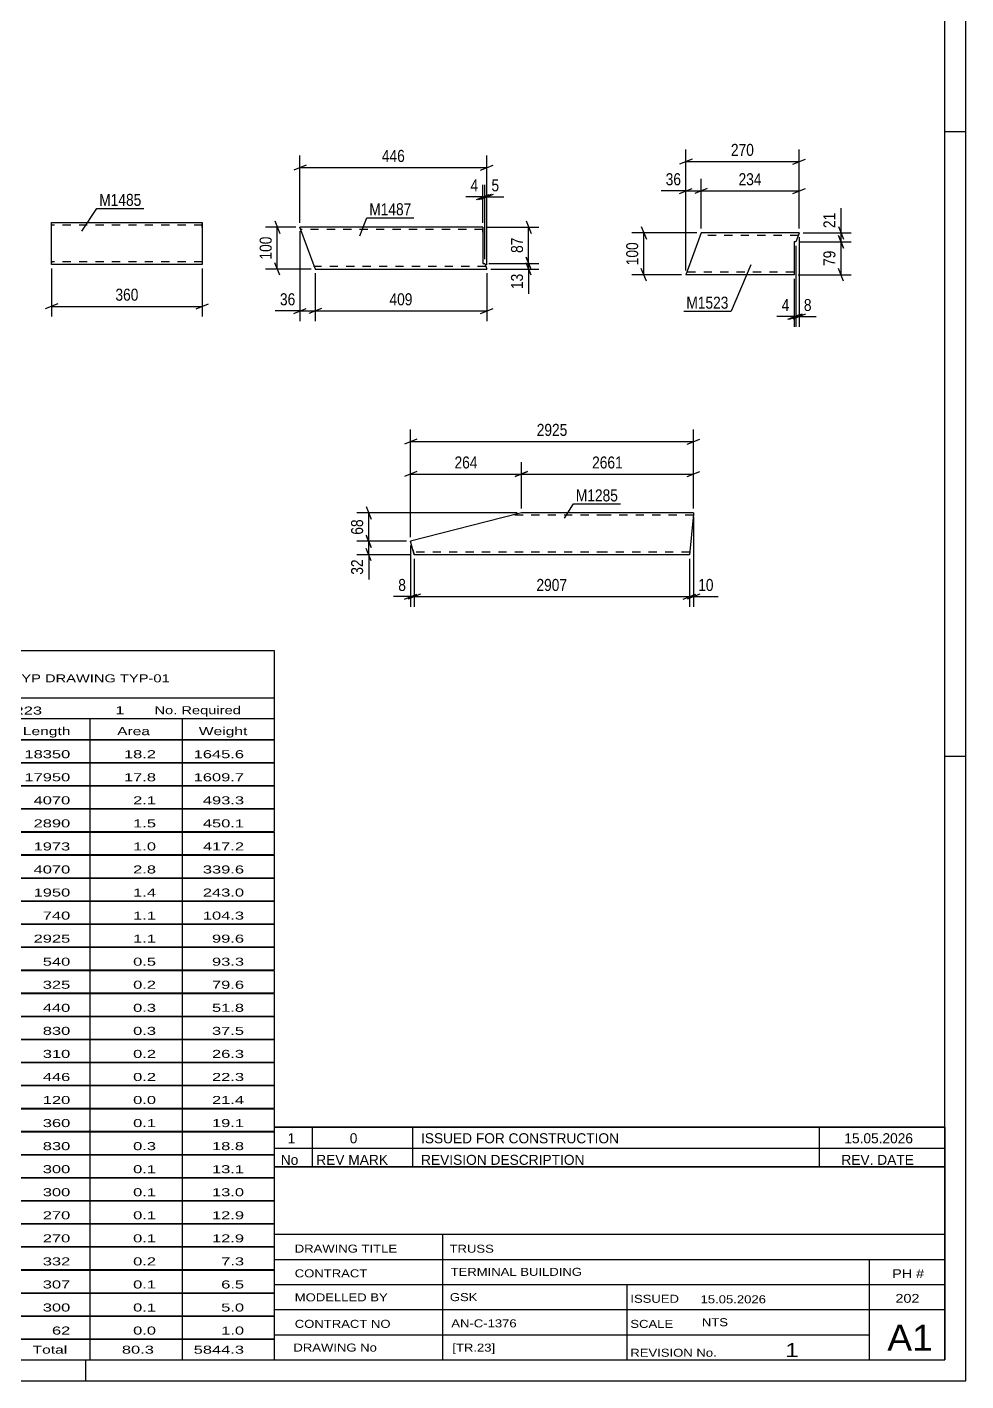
# Model space of a CAD drawing. Header units: millimetres. Extents: x 0 to 1189, y 0 to 841.
# Drawn here: x 965 to 1189, y 0 to 323 of the extents above; entities that cross this region are included whole.
import ezdxf

# ---------------------------------------------------------------- set-up
doc = ezdxf.new("R2010")
doc.units = ezdxf.units.MM
doc.linetypes.add('DXK_LINE_DOT2', pattern=[3.9198, 1.9599, -1.9599])
doc.styles.add('Arial Narrow', font='ARIALN.TTF', dxfattribs={"height": 0.2})

# ---------------------------------------------------------------- blocks, each defined once
blk = doc.blocks.new('Unknown-405118385-50797')
at = {"color": 7, "linetype": 'Continuous'}
for p, q in [((864, 174.25), (1024, 174.25)), ((864, 163), (864, 174.25)), ((1024, 174.25), (1024, 163)), ((864, 163), (1024, 163)), ((864, 163), (864, 158)), ((1024, 163), (1024, 158)), ((864, 158), (1024, 158)), ((864, 158), (864, 153)), ((888, 158), (888, 153)), ((923.5, 158), (923.5, 153)), ((949.5, 158), (949.5, 153)), ((962.5, 158), (962.5, 153)), ((980, 158), (980, 153)), ((1002, 158), (1002, 153)), ((1024, 158), (1024, 153)), ((864, 153), (1024, 153)), ((864, 152.95), (864, 147.55)), ((864, 152.95), (1024, 152.95)), ((888, 153), (888, 147.5)), ((923.5, 153), (923.5, 147.5)), ((949.5, 153), (949.5, 147.5)), ((962.5, 153), (962.5, 147.5)), ((980, 153), (980, 147.5)), ((1002, 153), (1002, 147.5)), ((1024, 152.95), (1024, 147.55)), ((864, 147.55), (1024, 147.55)), ((864, 147.45), (864, 142.05)), ((864, 147.45), (1024, 147.45)), ((888, 147.5), (888, 142)), ((923.5, 147.5), (923.5, 142)), ((949.5, 147.5), (949.5, 142)), ((962.5, 147.5), (962.5, 142)), ((980, 147.5), (980, 142)), ((1002, 147.5), (1002, 142)), ((1024, 147.45), (1024, 142.05)), ((864, 142.05), (1024, 142.05)), ((864, 141.95), (864, 136.55)), ((864, 141.95), (1024, 141.95)), ((888, 142), (888, 136.5)), ((923.5, 142), (923.5, 136.5)), ((949.5, 142), (949.5, 136.5)), ((962.5, 142), (962.5, 136.5)), ((980, 142), (980, 136.5)), ((1002, 142), (1002, 136.5)), ((1024, 141.95), (1024, 136.55)), ((864, 136.55), (1024, 136.55)), ((864, 136.45), (864, 131.05)), ((864, 136.45), (1024, 136.45)), ((888, 136.5), (888, 131)), ((923.5, 136.5), (923.5, 131)), ((949.5, 136.5), (949.5, 131)), ((962.5, 136.5), (962.5, 131)), ((980, 136.5), (980, 131)), ((1002, 136.5), (1002, 131)), ((1024, 136.45), (1024, 131.05)), ((864, 131.05), (1024, 131.05)), ((864, 130.95), (864, 125.55)), ((864, 130.95), (1024, 130.95)), ((888, 131), (888, 125.5)), ((923.5, 131), (923.5, 125.5)), ((949.5, 131), (949.5, 125.5)), ((962.5, 131), (962.5, 125.5)), ((980, 131), (980, 125.5)), ((1002, 131), (1002, 125.5)), ((1024, 130.95), (1024, 125.55)), ((864, 125.55), (1024, 125.55)), ((864, 125.45), (864, 120.05)), ((864, 125.45), (1024, 125.45)), ((888, 125.5), (888, 120)), ((923.5, 125.5), (923.5, 120)), ((949.5, 125.5), (949.5, 120)), ((962.5, 125.5), (962.5, 120)), ((980, 125.5), (980, 120)), ((1002, 125.5), (1002, 120)), ((1024, 125.45), (1024, 120.05)), ((864, 120.05), (1024, 120.05)), ((864, 119.95), (864, 114.55)), ((864, 119.95), (1024, 119.95)), ((888, 120), (888, 114.5)), ((923.5, 120), (923.5, 114.5)), ((949.5, 120), (949.5, 114.5)), ((962.5, 120), (962.5, 114.5)), ((980, 120), (980, 114.5)), ((1002, 120), (1002, 114.5)), ((1024, 119.95), (1024, 114.55)), ((864, 114.55), (1024, 114.55)), ((864, 114.45), (864, 109.05)), ((864, 114.45), (1024, 114.45)), ((888, 114.5), (888, 109)), ((923.5, 114.5), (923.5, 109)), ((949.5, 114.5), (949.5, 109)), ((962.5, 114.5), (962.5, 109)), ((980, 114.5), (980, 109)), ((1002, 114.5), (1002, 109)), ((1024, 114.45), (1024, 109.05)), ((864, 109.05), (1024, 109.05)), ((864, 108.95), (864, 103.55)), ((864, 108.95), (1024, 108.95)), ((888, 109), (888, 103.5)), ((923.5, 109), (923.5, 103.5)), ((949.5, 109), (949.5, 103.5)), ((962.5, 109), (962.5, 103.5)), ((980, 109), (980, 103.5)), ((1002, 109), (1002, 103.5)), ((1024, 108.95), (1024, 103.55)), ((864, 103.55), (1024, 103.55)), ((864, 103.45), (864, 98.05)), ((864, 103.45), (1024, 103.45)), ((888, 103.5), (888, 98)), ((923.5, 103.5), (923.5, 98)), ((949.5, 103.5), (949.5, 98)), ((962.5, 103.5), (962.5, 98)), ((980, 103.5), (980, 98)), ((1002, 103.5), (1002, 98)), ((1024, 103.45), (1024, 98.05)), ((864, 98.05), (1024, 98.05)), ((864, 97.95), (864, 92.55)), ((864, 97.95), (1024, 97.95)), ((888, 98), (888, 92.5)), ((923.5, 98), (923.5, 92.5)), ((949.5, 98), (949.5, 92.5)), ((962.5, 98), (962.5, 92.5)), ((980, 98), (980, 92.5)), ((1002, 98), (1002, 92.5)), ((1024, 97.95), (1024, 92.55)), ((864, 92.55), (1024, 92.55)), ((864, 92.45), (864, 87.05)), ((864, 92.45), (1024, 92.45)), ((888, 92.5), (888, 87)), ((923.5, 92.5), (923.5, 87)), ((949.5, 92.5), (949.5, 87)), ((962.5, 92.5), (962.5, 87)), ((980, 92.5), (980, 87)), ((1002, 92.5), (1002, 87)), ((1024, 92.45), (1024, 87.05)), ((864, 87.05), (1024, 87.05)), ((864, 86.95), (864, 81.55)), ((864, 86.95), (1024, 86.95)), ((888, 87), (888, 81.5)), ((923.5, 87), (923.5, 81.5)), ((949.5, 87), (949.5, 81.5)), ((962.5, 87), (962.5, 81.5)), ((980, 87), (980, 81.5)), ((1002, 87), (1002, 81.5)), ((1024, 86.95), (1024, 81.55)), ((864, 81.55), (1024, 81.55)), ((864, 81.45), (864, 76.05)), ((864, 81.45), (1024, 81.45)), ((888, 81.5), (888, 76)), ((923.5, 81.5), (923.5, 76)), ((949.5, 81.5), (949.5, 76)), ((962.5, 81.5), (962.5, 76)), ((980, 81.5), (980, 76)), ((1002, 81.5), (1002, 76)), ((1024, 81.45), (1024, 76.05)), ((864, 76.05), (1024, 76.05)), ((864, 75.95), (864, 70.55)), ((864, 75.95), (1024, 75.95)), ((888, 76), (888, 70.5)), ((923.5, 76), (923.5, 70.5)), ((949.5, 76), (949.5, 70.5)), ((962.5, 76), (962.5, 70.5)), ((980, 76), (980, 70.5)), ((1002, 76), (1002, 70.5)), ((1024, 75.95), (1024, 70.55)), ((864, 70.55), (1024, 70.55)), ((864, 70.45), (864, 65.05)), ((864, 70.45), (1024, 70.45)), ((888, 70.5), (888, 65)), ((923.5, 70.5), (923.5, 65)), ((949.5, 70.5), (949.5, 65)), ((962.5, 70.5), (962.5, 65)), ((980, 70.5), (980, 65)), ((1002, 70.5), (1002, 65)), ((1024, 70.45), (1024, 65.05)), ((864, 65.05), (1024, 65.05)), ((864, 64.95), (864, 59.55)), ((864, 64.95), (1024, 64.95)), ((888, 65), (888, 59.5)), ((923.5, 65), (923.5, 59.5)), ((949.5, 65), (949.5, 59.5)), ((962.5, 65), (962.5, 59.5)), ((980, 65), (980, 59.5)), ((1002, 65), (1002, 59.5)), ((1024, 64.95), (1024, 59.55)), ((864, 59.55), (1024, 59.55)), ((864, 59.45), (864, 54.05)), ((864, 59.45), (1024, 59.45)), ((888, 59.5), (888, 54)), ((923.5, 59.5), (923.5, 54)), ((949.5, 59.5), (949.5, 54)), ((962.5, 59.5), (962.5, 54)), ((980, 59.5), (980, 54)), ((1002, 59.5), (1002, 54)), ((1024, 59.45), (1024, 54.05)), ((864, 54.05), (1024, 54.05)), ((864, 53.95), (864, 48.55)), ((864, 53.95), (1024, 53.95)), ((888, 54), (888, 48.5)), ((923.5, 54), (923.5, 48.5)), ((949.5, 54), (949.5, 48.5)), ((962.5, 54), (962.5, 48.5)), ((980, 54), (980, 48.5)), ((1002, 54), (1002, 48.5)), ((1024, 53.95), (1024, 48.55)), ((864, 48.55), (1024, 48.55)), ((864, 48.45), (864, 43.05)), ((864, 48.45), (1024, 48.45)), ((888, 48.5), (888, 43)), ((923.5, 48.5), (923.5, 43)), ((949.5, 48.5), (949.5, 43)), ((962.5, 48.5), (962.5, 43)), ((980, 48.5), (980, 43)), ((1002, 48.5), (1002, 43)), ((1024, 48.45), (1024, 43.05)), ((864, 43.05), (1024, 43.05)), ((864, 42.95), (864, 37.55)), ((864, 42.95), (1024, 42.95)), ((888, 43), (888, 37.5)), ((923.5, 43), (923.5, 37.5)), ((949.5, 43), (949.5, 37.5)), ((962.5, 43), (962.5, 37.5)), ((980, 43), (980, 37.5)), ((1002, 43), (1002, 37.5)), ((1024, 42.95), (1024, 37.55)), ((864, 37.55), (1024, 37.55)), ((864, 37.45), (864, 32.05)), ((864, 37.45), (1024, 37.45)), ((888, 37.5), (888, 32)), ((923.5, 37.5), (923.5, 32)), ((949.5, 37.5), (949.5, 32)), ((962.5, 37.5), (962.5, 32)), ((980, 37.5), (980, 32)), ((1002, 37.5), (1002, 32)), ((1024, 37.45), (1024, 32.05)), ((864, 32.05), (1024, 32.05)), ((864, 31.95), (864, 26.55)), ((864, 31.95), (1024, 31.95)), ((888, 32), (888, 26.5)), ((923.5, 32), (923.5, 26.5)), ((949.5, 32), (949.5, 26.5)), ((962.5, 32), (962.5, 26.5)), ((980, 32), (980, 26.5)), ((1002, 32), (1002, 26.5)), ((1024, 31.95), (1024, 26.55)), ((864, 26.55), (1024, 26.55)), ((864, 26.45), (864, 21.05)), ((864, 26.45), (1024, 26.45)), ((888, 26.5), (888, 21)), ((923.5, 26.5), (923.5, 21)), ((949.5, 26.5), (949.5, 21)), ((962.5, 26.5), (962.5, 21)), ((980, 26.5), (980, 21)), ((1002, 26.5), (1002, 21)), ((1024, 26.45), (1024, 21.05)), ((864, 21.05), (1024, 21.05)), ((864, 20.95), (864, 15.55)), ((864, 20.95), (1024, 20.95)), ((888, 21), (888, 15.5)), ((923.5, 21), (923.5, 15.5)), ((949.5, 21), (949.5, 15.5)), ((962.5, 21), (962.5, 15.5)), ((980, 21), (980, 15.5)), ((1002, 21), (1002, 15.5)), ((1024, 20.95), (1024, 15.55)), ((864, 15.55), (1024, 15.55)), ((864, 15.45), (864, 10.05)), ((864, 15.45), (1024, 15.45)), ((888, 15.5), (888, 10)), ((923.5, 15.5), (923.5, 10)), ((949.5, 15.5), (949.5, 10)), ((962.5, 15.5), (962.5, 10)), ((980, 15.5), (980, 10)), ((1002, 15.5), (1002, 10)), ((1024, 15.45), (1024, 10.05)), ((864, 10.05), (1024, 10.05)), ((864, 10), (1024, 10)), ((864, 10), (864, 5)), ((980, 10), (980, 5)), ((1002, 10), (1002, 5)), ((1024, 10), (1024, 5)), ((864, 5), (1024, 5))]:
    blk.add_line(p, q, dxfattribs=at)
at = {"color": 7, "style": 'Arial Narrow'}
for s, height, width, p in [('GENERAL NOTES & WELD DETAILS :', 2.8633, 1.4, (865.15, 166.56)), ('REFER TYP DRAWING TYP-01', 1.9089, 1.6, (948.7, 166.66)), ("MATERIAL LIST FOR ASSEMBLY MK'D", 1.9089, 1.6, (865.15, 159.06)), ('TR23', 1.909, 1.794707, (959, 158.97)), ('1', 1.91, 1.794707, (986.08, 159.06)), ('No. Required', 1.9089, 1.6, (995.41, 159.06)), ('Mark', 1.909, 1.7, (865.34, 154)), ('Profile', 1.909, 1.7, (898.41, 154)), ('Material', 1.909, 1.7, (928.54, 154.06)), ('No.', 1.909, 1.7, (953.5, 154.06)), ('Length', 1.909, 1.7, (964, 154.06)), ('Area', 1.909, 1.7, (986.5, 154.06)), ('Weight', 1.909, 1.7, (1006, 154.06))]:
    blk.add_text(s, height=height, dxfattribs=dict(at, width=width)).set_placement(p)
at = {"color": 7, "linetype": 'Continuous', "style": 'Arial Narrow'}
for s, height, width, p in [('BC112', 1.909, 1.794707, (865.5, 148.56)), ('RHS300*200*12', 1.9089, 1.794707, (890, 148.56)), ('E350', 1.909, 1.794707, (929.74, 148.56)), ('1', 1.91, 1.794707, (953.86, 148.56)), ('18350', 1.909, 1.794707, (964.4, 148.56)), ('18.2', 1.909, 1.794707, (988.13, 148.56)), ('1645.6', 1.909, 1.794707, (1004.77, 148.56)), ('TR23', 1.909, 1.794707, (865.5, 143.06)), ('RHS300*200*12', 1.9089, 1.794707, (890, 143.06)), ('E350', 1.909, 1.794707, (929.74, 143.06)), ('1', 1.91, 1.794707, (953.86, 143.06)), ('17950', 1.909, 1.794707, (964.4, 143.06)), ('17.8', 1.909, 1.794707, (988.13, 143.06)), ('1609.7', 1.909, 1.794707, (1004.77, 143.06)), ('M24', 1.909, 1.794707, (865.5, 137.56)), ('SHS132*8', 1.909, 1.794707, (890, 137.56)), ('E350', 1.909, 1.794707, (929.74, 137.56)), ('4', 1.91, 1.794707, (953.86, 137.56)), ('4070', 1.909, 1.794707, (966.58, 137.56)), ('2.1', 1.909, 1.794707, (990.32, 137.56)), ('493.3', 1.909, 1.794707, (1006.96, 137.56)), ('M190', 1.909, 1.794707, (865.5, 132.06)), ('SHS132*8', 1.909, 1.794707, (890, 132.06)), ('E350', 1.909, 1.794707, (929.74, 132.06)), ('5', 1.91, 1.794707, (953.86, 132.06)), ('2890', 1.909, 1.794707, (966.58, 132.06)), ('1.5', 1.909, 1.794707, (990.32, 132.06)), ('450.1', 1.909, 1.794707, (1006.96, 132.06)), ('M25', 1.909, 1.794707, (865.5, 126.56)), ('SHS132*8', 1.909, 1.794707, (890, 126.56)), ('E350', 1.909, 1.794707, (929.74, 126.56)), ('7', 1.91, 1.794707, (953.86, 126.56)), ('1973', 1.909, 1.794707, (966.58, 126.56)), ('1.0', 1.909, 1.794707, (990.32, 126.56)), ('417.2', 1.909, 1.794707, (1006.96, 126.56)), ('M21', 1.909, 1.794707, (865.5, 121.06)), ('SHS180*8', 1.909, 1.794707, (890, 121.06)), ('E350', 1.909, 1.794707, (929.74, 121.06)), ('2', 1.91, 1.794707, (953.86, 121.06)), ('4070', 1.909, 1.794707, (966.58, 121.06)), ('2.8', 1.909, 1.794707, (990.32, 121.06)), ('339.6', 1.909, 1.794707, (1006.96, 121.06)), ('M22', 1.909, 1.794707, (865.5, 115.56)), ('SHS180*8', 1.909, 1.794707, (890, 115.56)), ('E350', 1.909, 1.794707, (929.74, 115.56)), ('3', 1.91, 1.794707, (953.86, 115.56)), ('1950', 1.909, 1.794707, (966.58, 115.56)), ('1.4', 1.909, 1.794707, (990.32, 115.56)), ('243.0', 1.909, 1.794707, (1006.96, 115.56)), ('P24', 1.909, 1.794707, (865.5, 110.06)), ('PL25*718', 1.909, 1.794707, (890, 110.06)), ('E350', 1.909, 1.794707, (929.74, 110.06)), ('1', 1.91, 1.794707, (953.86, 110.06)), ('740', 1.909, 1.794707, (968.77, 110.06)), ('1.1', 1.909, 1.794707, (990.32, 110.06)), ('104.3', 1.909, 1.794707, (1006.96, 110.06)), ('M1285', 1.909, 1.794707, (865.5, 104.56)), ('SHS100*6', 1.909, 1.794707, (890, 104.56)), ('E350', 1.909, 1.794707, (929.74, 104.56)), ('2', 1.91, 1.794707, (953.86, 104.56)), ('2925', 1.909, 1.794707, (966.58, 104.56)), ('1.1', 1.909, 1.794707, (990.32, 104.56)), ('99.6', 1.909, 1.794707, (1009.14, 104.56)), ('SP2', 1.909, 1.794707, (865.5, 99.06)), ('PL25*440', 1.909, 1.794707, (890, 99.06)), ('E350', 1.909, 1.794707, (929.74, 99.06)), ('2', 1.91, 1.794707, (953.86, 99.06)), ('540', 1.909, 1.794707, (968.77, 99.06)), ('0.5', 1.909, 1.794707, (990.32, 99.06)), ('93.3', 1.909, 1.794707, (1009.14, 99.06)), ('SP4', 1.909, 1.794707, (865.5, 93.56)), ('PL16*325', 1.909, 1.794707, (890, 93.56)), ('E350', 1.909, 1.794707, (929.74, 93.56)), ('6', 1.91, 1.794707, (953.86, 93.56)), ('325', 1.909, 1.794707, (968.77, 93.56)), ('0.2', 1.909, 1.794707, (990.32, 93.56)), ('79.6', 1.909, 1.794707, (1009.14, 93.56)), ('SP1', 1.909, 1.794707, (865.5, 88.06)), ('PL25*300', 1.909, 1.794707, (890, 88.06)), ('E350', 1.909, 1.794707, (929.74, 88.06)), ('2', 1.91, 1.794707, (953.86, 88.06)), ('440', 1.909, 1.794707, (968.77, 88.06)), ('0.3', 1.909, 1.794707, (990.32, 88.06)), ('51.8', 1.909, 1.794707, (1009.14, 88.06)), ('TC565', 1.909, 1.794707, (865.5, 82.56)), ('SHS100*8', 1.909, 1.794707, (890, 82.56)), ('E350', 1.909, 1.794707, (929.74, 82.56)), ('2', 1.91, 1.794707, (953.86, 82.56)), ('830', 1.909, 1.794707, (968.77, 82.56)), ('0.3', 1.909, 1.794707, (990.32, 82.56)), ('37.5', 1.909, 1.794707, (1009.14, 82.56)), ('PL581', 1.909, 1.794707, (865.5, 77.06)), ('PL12*300', 1.909, 1.794707, (890, 77.06)), ('E350', 1.909, 1.794707, (929.74, 77.06)), ('3', 1.91, 1.794707, (953.86, 77.06)), ('310', 1.909, 1.794707, (968.77, 77.06)), ('0.2', 1.909, 1.794707, (990.32, 77.06)), ('26.3', 1.909, 1.794707, (1009.14, 77.06)), ('M1487', 1.909, 1.794707, (865.5, 71.56)), ('RHS100*100*6', 1.9089, 1.794707, (890, 71.56)), ('E350', 1.909, 1.794707, (929.74, 71.56)), ('3', 1.91, 1.794707, (953.86, 71.56)), ('446', 1.909, 1.794707, (968.77, 71.56)), ('0.2', 1.909, 1.794707, (990.32, 71.56)), ('22.3', 1.909, 1.794707, (1009.14, 71.56)), ('ST4', 1.909, 1.794707, (865.5, 66.06)), ('PL12*120', 1.909, 1.794707, (890, 66.06)), ('E350', 1.909, 1.794707, (929.74, 66.06)), ('32', 1.909, 1.794707, (952.76, 66.06)), ('120', 1.909, 1.794707, (968.77, 66.06)), ('0.0', 1.909, 1.794707, (990.32, 66.06)), ('21.4', 1.909, 1.794707, (1009.14, 66.06)), ('M1485', 1.909, 1.794707, (865.5, 60.56)), ('RHS100*100*6', 1.9089, 1.794707, (890, 60.56)), ('E350', 1.909, 1.794707, (929.74, 60.56)), ('3', 1.91, 1.794707, (953.86, 60.56)), ('360', 1.909, 1.794707, (968.77, 60.56)), ('0.1', 1.909, 1.794707, (990.32, 60.56)), ('19.1', 1.909, 1.794707, (1009.14, 60.56)), ('TC698', 1.909, 1.794707, (865.5, 55.06)), ('SHS100*8', 1.909, 1.794707, (890, 55.06)), ('E350', 1.909, 1.794707, (929.74, 55.06)), ('1', 1.91, 1.794707, (953.86, 55.06)), ('830', 1.909, 1.794707, (968.77, 55.06)), ('0.3', 1.909, 1.794707, (990.32, 55.06)), ('18.8', 1.909, 1.794707, (1009.14, 55.06)), ('BC35', 1.909, 1.794707, (865.5, 49.56)), ('SHS132*6', 1.909, 1.794707, (890, 49.56)), ('E350', 1.909, 1.794707, (929.74, 49.56)), ('2', 1.91, 1.794707, (953.86, 49.56)), ('300', 1.909, 1.794707, (968.77, 49.56)), ('0.1', 1.909, 1.794707, (990.32, 49.56)), ('13.1', 1.909, 1.794707, (1009.14, 49.56)), ('TC88', 1.909, 1.794707, (865.5, 44.06)), ('SHS100*8', 1.909, 1.794707, (890, 44.06)), ('E350', 1.909, 1.794707, (929.74, 44.06)), ('2', 1.91, 1.794707, (953.86, 44.06)), ('300', 1.909, 1.794707, (968.77, 44.06)), ('0.1', 1.909, 1.794707, (990.32, 44.06)), ('13.0', 1.909, 1.794707, (1009.14, 44.06)), ('M1523', 1.909, 1.794707, (865.5, 38.56)), ('RHS100*100*6', 1.9089, 1.794707, (890, 38.56)), ('E350', 1.909, 1.794707, (929.74, 38.56)), ('3', 1.91, 1.794707, (953.86, 38.56)), ('270', 1.909, 1.794707, (968.77, 38.56)), ('0.1', 1.909, 1.794707, (990.32, 38.56)), ('12.9', 1.909, 1.794707, (1009.14, 38.56)), ('ST20', 1.909, 1.794707, (865.5, 33.06)), ('PL8*150', 1.909, 1.794707, (890, 33.06)), ('E350', 1.909, 1.794707, (929.74, 33.06)), ('7', 1.91, 1.794707, (953.86, 33.06)), ('270', 1.909, 1.794707, (968.77, 33.06)), ('0.1', 1.909, 1.794707, (990.32, 33.06)), ('12.9', 1.909, 1.794707, (1009.14, 33.06)), ('BC149', 1.909, 1.794707, (865.5, 27.56)), ('SHS132*6', 1.909, 1.794707, (890, 27.56)), ('E350', 1.909, 1.794707, (929.74, 27.56)), ('1', 1.91, 1.794707, (953.86, 27.56)), ('332', 1.909, 1.794707, (968.77, 27.56)), ('0.2', 1.909, 1.794707, (990.32, 27.56)), ('7.3', 1.909, 1.794707, (1011.33, 27.56)), ('BC150', 1.909, 1.794707, (865.5, 22.06)), ('SHS132*6', 1.909, 1.794707, (890, 22.06)), ('E350', 1.909, 1.794707, (929.74, 22.06)), ('1', 1.91, 1.794707, (953.86, 22.06)), ('307', 1.909, 1.794707, (968.77, 22.06)), ('0.1', 1.909, 1.794707, (990.32, 22.06)), ('6.5', 1.909, 1.794707, (1011.33, 22.06)), ('TC45', 1.909, 1.794707, (865.5, 16.56)), ('SHS100*6', 1.909, 1.794707, (890, 16.56)), ('E350', 1.909, 1.794707, (929.74, 16.56)), ('1', 1.91, 1.794707, (953.86, 16.56)), ('300', 1.909, 1.794707, (968.77, 16.56)), ('0.1', 1.909, 1.794707, (990.32, 16.56)), ('5.0', 1.909, 1.794707, (1011.33, 16.56)), ('PL73', 1.909, 1.794707, (865.5, 11.06)), ('PL6*30', 1.909, 1.794707, (890, 11.06)), ('E350', 1.909, 1.794707, (929.74, 11.06)), ('12', 1.909, 1.794707, (952.76, 11.06)), ('62', 1.909, 1.794707, (970.96, 11.06)), ('0.0', 1.909, 1.794707, (990.32, 11.06)), ('1.0', 1.909, 1.794707, (1011.33, 11.06)), ('Total', 1.909, 1.7, (966.33, 6.5)), ('80.3', 1.909, 1.794707, (987.64, 6.5)), ('5844.3', 1.909, 1.794707, (1004.77, 6.5))]:
    blk.add_text(s, height=height, dxfattribs=dict(at, width=width)).set_placement(p)
blk = doc.blocks.new('Unknown-405118385-1163')
at = {"color": 5, "linetype": 'Continuous'}
for p, q in [((1189, 0), (1189, 841)), ((1184, 5), (1184, 836)), ((1189, 298), (1184, 298)), ((1189, 149), (1184, 149)), ((5, 5), (1184, 5)), ((979, 0), (979, 5)), ((0, 0), (1189, 0))]:
    blk.add_line(p, q, dxfattribs=at)
blk = doc.blocks.new('Unknown-405118385-50795')
at = {"color": 7, "linetype": 'Continuous'}
for p, q in [((1024, 51.05), (1024, 5)), ((1024, 51.05), (1184, 51.05)), ((1184, 51), (1184, 5)), ((1024, 35), (1184, 35)), ((1064.14, 35), (1064.14, 5)), ((1024, 29), (1184, 29)), ((1166, 5.05), (1166, 29.05)), ((1024, 23), (1184, 23)), ((1108.14, 23), (1108.14, 5)), ((1024, 17), (1184, 17)), ((1024, 11), (1166, 11)), ((1024, 5), (1184, 5))]:
    blk.add_line(p, q, dxfattribs=at)
at = {"color": 7, "style": 'Arial Narrow'}
for s, height, width, p in [('DRAWING TITLE', 1.9089, 1.425378, (1028.88, 30.61)), ('TRUSS', 1.909, 1.425378, (1065.81, 30.59)), ('CONTRACT', 1.909, 1.425378, (1028.88, 24.71)), ('TERMINAL BUILDING', 1.9089, 1.425378, (1066.06, 25.07)), ('MODELLED BY', 1.9089, 1.425378, (1028.88, 18.98)), ('GSK', 1.909, 1.425378, (1065.88, 19.04)), ('ISSUED', 1.909, 1.425378, (1108.94, 18.64)), ('15.05.2026', 1.909, 1.425378, (1125.69, 18.52)), ('CONTRACT NO', 1.9089, 1.425378, (1028.88, 12.66)), ('AN-C-1376', 1.909, 1.425378, (1066.23, 12.78)), ('SCALE', 1.909, 1.425378, (1108.94, 12.65)), ('A1', 6.204, 1.25, (1170.24, 7.2)), ('DRAWING No', 1.909, 1.425378, (1028.56, 7)), ('[TR.23]', 1.909, 1.425378, (1066.46, 6.99)), ('REVISION No.', 1.9089, 1.425378, (1108.94, 5.77)), ('1', 3.34, 1.5, (1145.91, 5.68))]:
    blk.add_text(s, height=height, dxfattribs=dict(at, width=width)).set_placement(p)
at = {"color": 7, "linetype": 'Continuous', "style": 'Arial Narrow'}
for s, height, width, p in [('PH #', 2.1, 1.42538, (1171.4, 24.55)), ('202', 2.1, 1.42538, (1172.19, 18.65)), ('NTS', 1.909, 1.425378, (1126, 13.05))]:
    blk.add_text(s, height=height, dxfattribs=dict(at, width=width)).set_placement(p)
blk = doc.blocks.new('Unknown-405118385-50796')
at = {"color": 7, "linetype": 'Continuous'}
for p, q in [((1024, 60.55), (1184, 60.55)), ((1184, 60.55), (1024, 60.55)), ((1024, 60.55), (1024, 55.55)), ((1033, 60.55), (1033, 55.55)), ((1057, 60.55), (1057, 55.55)), ((1154, 60.55), (1154, 55.55)), ((1184, 60.55), (1184, 55.55)), ((1024, 55.55), (1184, 55.55)), ((1024, 55.55), (1024, 51.05)), ((1024, 55.55), (1184, 55.55)), ((1033, 55.55), (1033, 51.05)), ((1057, 55.55), (1057, 51.05)), ((1154, 55.55), (1154, 51.05)), ((1184, 55.55), (1184, 51.05)), ((1184, 51.05), (1024, 51.05))]:
    blk.add_line(p, q, dxfattribs=at)
at = {"color": 7, "linetype": 'Continuous', "style": 'Arial Narrow'}
for s, height, width, p in [('1', 2.39, 1.196471, (1027.16, 56.7)), ('0', 2.39, 1.196471, (1042, 56.7)), ('ISSUED FOR CONSTRUCTION', 2.3861, 1.196471, (1059, 56.7)), ('15.05.2026', 2.386, 1.196471, (1160, 56.7)), ('No', 2.386, 1.2, (1025.54, 51.55)), ('REV MARK', 2.386, 1.2, (1034, 51.55)), ('REVISION DESCRIPTION', 2.3861, 1.2, (1059, 51.55)), ('REV. DATE', 2.386, 1.2, (1159.28, 51.55))]:
    blk.add_text(s, height=height, dxfattribs=dict(at, width=width)).set_placement(p)
blk = doc.blocks.new('Part-405118385-49365 - 49364')
at = {"color": 2, "linetype": 'Continuous'}
for p, q in [((1082.94, 207.11), (1078.29, 205.91)), ((1102.94, 207.11), (1082.94, 207.11)), ((1124.01, 207.11), (1103.04, 207.11)), ((1123.97, 206.76), (1123.04, 197.11)), ((1124, 207.02), (1123.97, 206.76)), ((1124.01, 207.11), (1124, 207.02)), ((1078.29, 205.91), (1056.53, 200.3)), ((1057.05, 198.31), (1056.53, 200.3)), ((1057.33, 197.2), (1057.05, 198.31)), ((1057.36, 197.11), (1057.33, 197.2)), ((1102.94, 197.11), (1057.36, 197.11)), ((1123.04, 197.11), (1103.04, 197.11))]:
    blk.add_line(p, q, dxfattribs=at)
at = {"color": 7, "linetype": 'DXK_LINE_DOT2'}
for p, q in [((1082.94, 207.11), (1080.07, 206.37)), ((1102.94, 206.51), (1080.61, 206.51)), ((1123.95, 206.51), (1103.04, 206.51)), ((1057.05, 198.31), (1057.27, 197.46)), ((1102.94, 197.71), (1057.2, 197.71)), ((1123.1, 197.71), (1103.04, 197.71))]:
    blk.add_line(p, q, dxfattribs=at)
blk = doc.blocks.new('Part-405118385-48482 - 48481')
at = {"color": 2, "linetype": 'Continuous'}
for p, q in [((970.87, 275.16), (970.87, 276.36)), ((970.87, 276.36), (1006.82, 276.36)), ((970.87, 267.1), (970.87, 275.16)), ((1006.82, 276.36), (1006.82, 276.27)), ((1006.82, 276.27), (1006.82, 275.16)), ((1006.82, 275.16), (1006.82, 266.36)), ((970.87, 266.45), (970.87, 267.1)), ((970.87, 266.36), (970.87, 266.45)), ((1006.82, 266.36), (970.87, 266.36))]:
    blk.add_line(p, q, dxfattribs=at)
at = {"color": 7, "linetype": 'DXK_LINE_DOT2'}
for p, q in [((1006.82, 275.76), (970.87, 275.76)), ((1006.82, 275.16), (1006.82, 276.01)), ((970.87, 267.1), (970.87, 266.71)), ((970.87, 266.96), (970.87, 267)), ((1006.82, 266.96), (970.87, 266.96)), ((1006.82, 266.96), (1006.82, 267))]:
    blk.add_line(p, q, dxfattribs=at)
blk = doc.blocks.new('Part-405118385-48502 - 48501')
at = {"color": 2, "linetype": 'Continuous'}
for p, q in [((1125.8, 273.9), (1122.16, 263.9)), ((1149.21, 273.9), (1125.8, 273.9)), ((1148.43, 271.76), (1148, 271.76)), ((1148, 271.76), (1148, 263.9)), ((1149.18, 273.81), (1148.43, 271.76)), ((1149.21, 273.9), (1149.18, 273.81)), ((1148, 263.9), (1122.16, 263.9))]:
    blk.add_line(p, q, dxfattribs=at)
at = {"color": 7, "linetype": 'DXK_LINE_DOT2'}
for p, q in [((1148.99, 273.3), (1125.58, 273.3)), ((1122.38, 264.5), (1122.4, 264.55)), ((1148, 264.5), (1122.38, 264.5))]:
    blk.add_line(p, q, dxfattribs=at)
blk = doc.blocks.new('Part-405118385-48509 - 48508')
at = {"color": 2, "linetype": 'Continuous'}
for p, q in [((1073.76, 275.26), (1030.13, 275.26)), ((1033.73, 265.35), (1030.13, 275.26)), ((1073.76, 275.26), (1073.76, 275.17)), ((1073.76, 275.17), (1073.76, 274.06)), ((1073.76, 274.06), (1073.76, 266.6)), ((1033.73, 265.35), (1033.77, 265.26)), ((1033.77, 265.26), (1074.68, 265.26)), ((1073.76, 266.6), (1074.2, 266.6)), ((1074.2, 266.6), (1074.68, 265.26))]:
    blk.add_line(p, q, dxfattribs=at)
at = {"color": 7, "linetype": 'DXK_LINE_DOT2'}
for p, q in [((1073.76, 274.66), (1030.35, 274.66)), ((1073.76, 274.06), (1073.76, 274.91)), ((1073.76, 274.29), (1073.76, 274.06)), ((1033.55, 265.86), (1033.53, 265.91)), ((1074.46, 265.86), (1033.55, 265.86))]:
    blk.add_line(p, q, dxfattribs=at)
blk = doc.blocks.new('StraightDimension-405118385-50083 - 49364')
at = {"color": 7, "linetype": 'Continuous'}
for p, q in [((1056.53, 201.3), (1056.53, 226.96)), ((1124.01, 208.11), (1124.01, 226.96)), ((1058.03, 224.71), (1055.03, 223.51)), ((1056.53, 224.11), (1124.01, 224.11)), ((1122.51, 223.51), (1125.51, 224.71))]:
    blk.add_line(p, q, dxfattribs=at)
at = {"color": 0}
blk.add_wipeout([(1094.53, 224.86), (1094.53, 229.06), (1086.01, 229.06), (1086.01, 224.86)], dxfattribs=at)
at = {"color": 3, "style": 'Arial Narrow'}
blk.add_text('2925', height=2.863, dxfattribs=at).set_placement((1086.61, 225.46))
blk = doc.blocks.new('StraightDimension-405118385-49700 - 49364')
at = {"color": 7, "linetype": 'Continuous'}
for p, q in [((1084.44, 216.93), (1081.44, 215.73)), ((1082.94, 208.11), (1082.94, 219.18)), ((1122.51, 215.73), (1125.51, 216.93)), ((1124.01, 208.11), (1124.01, 219.18)), ((1082.94, 216.33), (1124.01, 216.33))]:
    blk.add_line(p, q, dxfattribs=at)
at = {"color": 0}
blk.add_wipeout([(1107.73, 217.08), (1107.73, 221.28), (1099.22, 221.28), (1099.22, 217.08)], dxfattribs=at)
at = {"color": 3, "style": 'Arial Narrow'}
blk.add_text('2661', height=2.863, dxfattribs=at).set_placement((1099.82, 217.68))
blk = doc.blocks.new('StraightDimension-405118385-49701 - 49364')
at = {"color": 7, "linetype": 'Continuous'}
for p, q in [((1058.03, 216.93), (1055.03, 215.73)), ((1056.53, 201.3), (1056.53, 219.18)), ((1081.44, 215.73), (1084.44, 216.93)), ((1082.94, 208.11), (1082.94, 219.18)), ((1056.53, 216.33), (1082.94, 216.33))]:
    blk.add_line(p, q, dxfattribs=at)
at = {"color": 0}
blk.add_wipeout([(1073.08, 217.08), (1073.08, 221.28), (1066.39, 221.28), (1066.39, 217.08)], dxfattribs=at)
at = {"color": 3, "style": 'Arial Narrow'}
blk.add_text('264', height=2.863, dxfattribs=at).set_placement((1066.99, 217.68))
blk = doc.blocks.new('StraightDimension-405118385-49815 - 49364')
at = {"color": 7, "linetype": 'Continuous'}
for p, q in [((1081.94, 207.11), (1043.68, 207.11)), ((1045.93, 208.61), (1047.13, 205.61)), ((1046.53, 200.3), (1046.53, 207.11)), ((1055.53, 200.3), (1043.68, 200.3)), ((1047.13, 198.8), (1045.93, 201.8))]:
    blk.add_line(p, q, dxfattribs=at)
at = {"color": 0}
blk.add_wipeout([(1045.78, 206.13), (1041.58, 206.13), (1041.58, 201.28), (1045.78, 201.28)], dxfattribs=at)
at = {"color": 3, "style": 'Arial Narrow'}
blk.add_text('68', height=2.863, rotation=90.0002, dxfattribs=at).set_placement((1045.18, 201.88))
blk = doc.blocks.new('StraightDimension-405118385-49775 - 49364')
at = {"color": 7, "linetype": 'Continuous'}
for p, q in [((1124.01, 206.11), (1124.01, 184.71)), ((1123.04, 196.11), (1123.04, 184.71)), ((1121.54, 186.51), (1124.54, 187.71)), ((1125.51, 187.71), (1122.51, 186.51)), ((1123.04, 187.11), (1124.01, 187.11))]:
    blk.add_line(p, q, dxfattribs=at)
at = {"color": 0}
blk.add_wipeout([(1129.39, 187.86), (1129.39, 192.06), (1124.53, 192.06), (1124.53, 187.86)], dxfattribs=at)
at = {"color": 7, "linetype": 'Continuous'}
blk.add_line((1124.01, 187.11), (1129.91, 187.11), dxfattribs=at)
blk.add_line((1124.01, 187.11), (1129.91, 187.11), dxfattribs=at)
at = {"color": 3, "style": 'Arial Narrow'}
blk.add_text('10', height=2.863, dxfattribs=at).set_placement((1125.13, 188.46))
blk = doc.blocks.new('StraightDimension-405118385-49776 - 49364')
at = {"color": 7, "linetype": 'Continuous'}
for p, q in [((1057.36, 196.11), (1057.36, 184.71)), ((1123.04, 196.11), (1123.04, 184.71)), ((1058.86, 187.71), (1055.86, 186.51)), ((1121.54, 186.51), (1124.54, 187.71)), ((1057.36, 187.11), (1123.04, 187.11))]:
    blk.add_line(p, q, dxfattribs=at)
at = {"color": 0}
blk.add_wipeout([(1094.45, 187.86), (1094.45, 192.06), (1085.94, 192.06), (1085.94, 187.86)], dxfattribs=at)
at = {"color": 3, "style": 'Arial Narrow'}
blk.add_text('2907', height=2.863, dxfattribs=at).set_placement((1086.54, 188.46))
blk = doc.blocks.new('StraightDimension-405118385-49777 - 49364')
at = {"color": 7, "linetype": 'Continuous'}
for p, q in [((1056.53, 199.3), (1056.53, 184.71)), ((1057.36, 196.11), (1057.36, 184.71)), ((1055.03, 186.51), (1058.03, 187.71)), ((1058.86, 187.71), (1055.86, 186.51)), ((1056.53, 187.11), (1057.36, 187.11))]:
    blk.add_line(p, q, dxfattribs=at)
at = {"color": 0}
blk.add_wipeout([(1056.01, 187.86), (1056.01, 192.06), (1052.98, 192.06), (1052.98, 187.86)], dxfattribs=at)
at = {"color": 7, "linetype": 'Continuous'}
blk.add_line((1056.53, 187.11), (1052.46, 187.11), dxfattribs=at)
blk.add_line((1056.53, 187.11), (1052.46, 187.11), dxfattribs=at)
at = {"color": 3, "style": 'Arial Narrow'}
blk.add_text('8', height=2.86, dxfattribs=at).set_placement((1053.58, 188.46))
blk = doc.blocks.new('StraightDimension-405118385-49816 - 49364')
at = {"color": 7, "linetype": 'Continuous'}
for p, q in [((1055.53, 200.3), (1043.68, 200.3)), ((1045.93, 201.8), (1047.13, 198.8)), ((1046.53, 197.11), (1046.53, 200.3)), ((1056.36, 197.11), (1043.68, 197.11)), ((1047.13, 195.61), (1045.93, 198.61))]:
    blk.add_line(p, q, dxfattribs=at)
at = {"color": 0}
blk.add_wipeout([(1045.78, 196.59), (1041.58, 196.59), (1041.58, 191.73), (1045.78, 191.73)], dxfattribs=at)
at = {"color": 7, "linetype": 'Continuous'}
blk.add_line((1046.53, 197.11), (1046.53, 191.21), dxfattribs=at)
blk.add_line((1046.53, 197.11), (1046.53, 191.21), dxfattribs=at)
at = {"color": 3, "style": 'Arial Narrow'}
blk.add_text('32', height=2.863, rotation=90.0002, dxfattribs=at).set_placement((1045.18, 192.33))
blk = doc.blocks.new('StraightDimension-405118385-48596 - 48481')
at = {"color": 7, "linetype": 'Continuous'}
for p, q in [((970.87, 265.36), (970.87, 253.96)), ((1006.82, 265.36), (1006.82, 253.96)), ((972.37, 256.96), (969.37, 255.76)), ((970.87, 256.36), (1006.82, 256.36)), ((1005.32, 255.76), (1008.32, 256.96))]:
    blk.add_line(p, q, dxfattribs=at)
at = {"color": 0}
blk.add_wipeout([(992.18, 257.11), (992.18, 261.31), (985.5, 261.31), (985.5, 257.11)], dxfattribs=at)
at = {"color": 3, "style": 'Arial Narrow'}
blk.add_text('360', height=2.863, dxfattribs=at).set_placement((986.1, 257.71))
blk = doc.blocks.new('StraightDimension-405118385-49893 - 48501')
at = {"color": 7, "linetype": 'Continuous'}
for p, q in [((1149.21, 272.9), (1149.21, 251.5)), ((1148.43, 270.76), (1148.43, 251.5)), ((1146.93, 253.3), (1149.93, 254.5)), ((1150.71, 254.5), (1147.71, 253.3)), ((1148.43, 253.9), (1149.21, 253.9))]:
    blk.add_line(p, q, dxfattribs=at)
at = {"color": 0}
blk.add_wipeout([(1152.76, 254.65), (1152.76, 258.85), (1149.74, 258.85), (1149.74, 254.65)], dxfattribs=at)
at = {"color": 7, "linetype": 'Continuous'}
blk.add_line((1149.21, 253.9), (1153.29, 253.9), dxfattribs=at)
blk.add_line((1149.21, 253.9), (1153.29, 253.9), dxfattribs=at)
at = {"color": 3, "style": 'Arial Narrow'}
blk.add_text('8', height=2.86, dxfattribs=at).set_placement((1150.34, 255.25))
blk = doc.blocks.new('StraightDimension-405118385-48651 - 48501')
at = {"color": 7, "linetype": 'Continuous'}
for p, q in [((1127.3, 284.5), (1124.3, 283.3)), ((1125.8, 274.9), (1125.8, 286.75)), ((1147.71, 283.3), (1150.71, 284.5)), ((1149.21, 274.9), (1149.21, 286.75)), ((1125.8, 283.9), (1149.21, 283.9))]:
    blk.add_line(p, q, dxfattribs=at)
at = {"color": 0}
blk.add_wipeout([(1140.85, 284.65), (1140.85, 288.85), (1134.16, 288.85), (1134.16, 284.65)], dxfattribs=at)
at = {"color": 3, "style": 'Arial Narrow'}
blk.add_text('234', height=2.863, dxfattribs=at).set_placement((1134.76, 285.25))
blk = doc.blocks.new('StraightDimension-405118385-48645 - 48501')
at = {"color": 7, "linetype": 'Continuous'}
for p, q in [((1111.56, 275.4), (1112.76, 272.4)), ((1124.8, 273.9), (1109.31, 273.9)), ((1112.16, 263.9), (1112.16, 273.9)), ((1112.76, 262.4), (1111.56, 265.4)), ((1121.16, 263.9), (1109.31, 263.9))]:
    blk.add_line(p, q, dxfattribs=at)
at = {"color": 0}
blk.add_wipeout([(1111.41, 272.24), (1107.21, 272.24), (1107.21, 265.56), (1111.41, 265.56)], dxfattribs=at)
at = {"color": 3, "style": 'Arial Narrow'}
blk.add_text('100', height=2.863, rotation=90.0002, dxfattribs=at).set_placement((1110.81, 266.16))
blk = doc.blocks.new('StraightDimension-405118385-48652 - 48501')
at = {"color": 7, "linetype": 'Continuous'}
for p, q in [((1120.66, 283.3), (1123.66, 284.5)), ((1122.16, 264.9), (1122.16, 286.75)), ((1127.3, 284.5), (1124.3, 283.3)), ((1125.8, 274.9), (1125.8, 286.75)), ((1122.16, 283.9), (1125.8, 283.9))]:
    blk.add_line(p, q, dxfattribs=at)
at = {"color": 0}
blk.add_wipeout([(1121.64, 284.65), (1121.64, 288.85), (1116.78, 288.85), (1116.78, 284.65)], dxfattribs=at)
at = {"color": 7, "linetype": 'Continuous'}
blk.add_line((1122.16, 283.9), (1116.26, 283.9), dxfattribs=at)
blk.add_line((1122.16, 283.9), (1116.26, 283.9), dxfattribs=at)
at = {"color": 3, "style": 'Arial Narrow'}
blk.add_text('36', height=2.863, dxfattribs=at).set_placement((1117.38, 285.25))
blk = doc.blocks.new('StraightDimension-405118385-48671 - 48501')
at = {"color": 7, "linetype": 'Continuous'}
for p, q in [((1123.66, 291.5), (1120.66, 290.3)), ((1122.16, 264.9), (1122.16, 293.75)), ((1122.16, 290.9), (1149.21, 290.9)), ((1147.71, 290.3), (1150.71, 291.5)), ((1149.21, 274.9), (1149.21, 293.75))]:
    blk.add_line(p, q, dxfattribs=at)
at = {"color": 0}
blk.add_wipeout([(1139.03, 291.65), (1139.03, 295.85), (1132.34, 295.85), (1132.34, 291.65)], dxfattribs=at)
at = {"color": 3, "style": 'Arial Narrow'}
blk.add_text('270', height=2.863, dxfattribs=at).set_placement((1132.94, 292.25))
blk = doc.blocks.new('StraightDimension-405118385-49894 - 48501')
at = {"color": 7, "linetype": 'Continuous'}
for p, q in [((1148.43, 270.76), (1148.43, 251.5)), ((1148, 262.9), (1148, 251.5)), ((1146.5, 253.3), (1149.5, 254.5)), ((1149.93, 254.5), (1146.93, 253.3)), ((1148, 253.9), (1148.43, 253.9))]:
    blk.add_line(p, q, dxfattribs=at)
at = {"color": 0}
blk.add_wipeout([(1147.47, 254.65), (1147.47, 258.85), (1144.44, 258.85), (1144.44, 254.65)], dxfattribs=at)
at = {"color": 7, "linetype": 'Continuous'}
blk.add_line((1148, 253.9), (1143.92, 253.9), dxfattribs=at)
blk.add_line((1148, 253.9), (1143.92, 253.9), dxfattribs=at)
at = {"color": 3, "style": 'Arial Narrow'}
blk.add_text('4', height=2.86, dxfattribs=at).set_placement((1145.04, 255.25))
blk = doc.blocks.new('StraightDimension-405118385-50033 - 48501')
at = {"color": 7, "linetype": 'Continuous'}
for p, q in [((1158.61, 275.4), (1159.81, 272.4)), ((1149.43, 271.76), (1161.61, 271.76)), ((1150.21, 273.9), (1161.61, 273.9)), ((1159.81, 270.26), (1158.61, 273.26)), ((1159.21, 271.76), (1159.21, 273.9))]:
    blk.add_line(p, q, dxfattribs=at)
at = {"color": 0}
blk.add_wipeout([(1158.46, 279.28), (1154.26, 279.28), (1154.26, 274.43), (1158.46, 274.43)], dxfattribs=at)
at = {"color": 7, "linetype": 'Continuous'}
blk.add_line((1159.21, 273.9), (1159.21, 279.81), dxfattribs=at)
blk.add_line((1159.21, 273.9), (1159.21, 279.81), dxfattribs=at)
at = {"color": 3, "style": 'Arial Narrow'}
blk.add_text('21', height=2.863, rotation=90.0002, dxfattribs=at).set_placement((1157.86, 275.03))
blk = doc.blocks.new('StraightDimension-405118385-50034 - 48501')
at = {"color": 7, "linetype": 'Continuous'}
for p, q in [((1149.43, 271.76), (1161.61, 271.76)), ((1158.61, 273.26), (1159.81, 270.26)), ((1159.21, 263.9), (1159.21, 271.76)), ((1159.81, 262.4), (1158.61, 265.4)), ((1149, 263.9), (1161.61, 263.9))]:
    blk.add_line(p, q, dxfattribs=at)
at = {"color": 0}
blk.add_wipeout([(1158.46, 270.26), (1154.26, 270.26), (1154.26, 265.4), (1158.46, 265.4)], dxfattribs=at)
at = {"color": 3, "style": 'Arial Narrow'}
blk.add_text('79', height=2.863, rotation=90.0002, dxfattribs=at).set_placement((1157.86, 266))
blk = doc.blocks.new('StraightDimension-405118385-49553 - 48508')
at = {"color": 7, "linetype": 'Continuous'}
for p, q in [((1074.76, 275.26), (1087.08, 275.26)), ((1084.08, 276.76), (1085.28, 273.76)), ((1084.68, 266.6), (1084.68, 275.26)), ((1085.28, 265.1), (1084.08, 268.1)), ((1075.2, 266.6), (1087.08, 266.6))]:
    blk.add_line(p, q, dxfattribs=at)
at = {"color": 0}
blk.add_wipeout([(1083.93, 273.36), (1079.73, 273.36), (1079.73, 268.5), (1083.93, 268.5)], dxfattribs=at)
at = {"color": 3, "style": 'Arial Narrow'}
blk.add_text('87', height=2.863, rotation=90.0002, dxfattribs=at).set_placement((1083.33, 269.1))
blk = doc.blocks.new('StraightDimension-405118385-48684 - 48508')
at = {"color": 7, "linetype": 'Continuous'}
for p, q in [((1029.13, 275.26), (1021.87, 275.26)), ((1024.12, 276.76), (1025.32, 273.76)), ((1024.72, 265.26), (1024.72, 275.26)), ((1032.77, 265.26), (1021.87, 265.26)), ((1025.32, 263.76), (1024.12, 266.76))]:
    blk.add_line(p, q, dxfattribs=at)
at = {"color": 0}
blk.add_wipeout([(1023.97, 273.6), (1019.77, 273.6), (1019.77, 266.92), (1023.97, 266.92)], dxfattribs=at)
at = {"color": 3, "style": 'Arial Narrow'}
blk.add_text('100', height=2.863, rotation=90.0002, dxfattribs=at).set_placement((1023.37, 267.52))
blk = doc.blocks.new('StraightDimension-405118385-48690 - 48508')
at = {"color": 7, "linetype": 'Continuous'}
for p, q in [((1033.77, 264.26), (1033.77, 252.86)), ((1074.68, 264.26), (1074.68, 252.86)), ((1035.27, 255.86), (1032.27, 254.66)), ((1033.77, 255.26), (1074.68, 255.26)), ((1073.18, 254.66), (1076.18, 255.86))]:
    blk.add_line(p, q, dxfattribs=at)
at = {"color": 0}
blk.add_wipeout([(1057.57, 256.01), (1057.57, 260.21), (1050.88, 260.21), (1050.88, 256.01)], dxfattribs=at)
at = {"color": 3, "style": 'Arial Narrow'}
blk.add_text('409', height=2.863, dxfattribs=at).set_placement((1051.48, 256.61))
blk = doc.blocks.new('StraightDimension-405118385-49554 - 48508')
at = {"color": 7, "linetype": 'Continuous'}
for p, q in [((1084.08, 268.1), (1085.28, 265.1)), ((1075.2, 266.6), (1087.08, 266.6)), ((1075.68, 265.26), (1087.08, 265.26)), ((1085.28, 263.76), (1084.08, 266.76)), ((1084.68, 265.26), (1084.68, 266.6))]:
    blk.add_line(p, q, dxfattribs=at)
at = {"color": 0}
blk.add_wipeout([(1083.93, 264.74), (1079.73, 264.74), (1079.73, 259.88), (1083.93, 259.88)], dxfattribs=at)
at = {"color": 7, "linetype": 'Continuous'}
blk.add_line((1084.68, 265.26), (1084.68, 259.36), dxfattribs=at)
blk.add_line((1084.68, 265.26), (1084.68, 259.36), dxfattribs=at)
at = {"color": 3, "style": 'Arial Narrow'}
blk.add_text('13', height=2.863, rotation=90.0002, dxfattribs=at).set_placement((1083.33, 260.48))
blk = doc.blocks.new('StraightDimension-405118385-48691 - 48508')
at = {"color": 7, "linetype": 'Continuous'}
for p, q in [((1030.13, 274.26), (1030.13, 252.86)), ((1033.77, 264.26), (1033.77, 252.86)), ((1028.63, 254.66), (1031.63, 255.86)), ((1030.13, 255.26), (1033.77, 255.26)), ((1035.27, 255.86), (1032.27, 254.66))]:
    blk.add_line(p, q, dxfattribs=at)
at = {"color": 0}
blk.add_wipeout([(1029.6, 256.01), (1029.6, 260.21), (1024.75, 260.21), (1024.75, 256.01)], dxfattribs=at)
at = {"color": 7, "linetype": 'Continuous'}
blk.add_line((1030.13, 255.26), (1024.22, 255.26), dxfattribs=at)
blk.add_line((1030.13, 255.26), (1024.22, 255.26), dxfattribs=at)
at = {"color": 3, "style": 'Arial Narrow'}
blk.add_text('36', height=2.863, dxfattribs=at).set_placement((1025.35, 256.61))
blk = doc.blocks.new('StraightDimension-405118385-48710 - 48508')
at = {"color": 7, "linetype": 'Continuous'}
for p, q in [((1030.13, 276.26), (1030.13, 292.31)), ((1074.68, 266.26), (1074.68, 292.31)), ((1031.63, 290.06), (1028.63, 288.86)), ((1030.13, 289.46), (1074.68, 289.46)), ((1073.18, 288.86), (1076.18, 290.06))]:
    blk.add_line(p, q, dxfattribs=at)
at = {"color": 0}
blk.add_wipeout([(1055.75, 290.21), (1055.75, 294.41), (1049.06, 294.41), (1049.06, 290.21)], dxfattribs=at)
at = {"color": 3, "style": 'Arial Narrow'}
blk.add_text('446', height=2.863, dxfattribs=at).set_placement((1049.66, 290.81))
blk = doc.blocks.new('StraightDimension-405118385-49670 - 48508')
at = {"color": 7, "linetype": 'Continuous'}
for p, q in [((1074.2, 267.6), (1074.2, 285.31)), ((1074.68, 266.26), (1074.68, 285.31)), ((1072.7, 281.86), (1075.7, 283.06)), ((1076.18, 283.06), (1073.18, 281.86)), ((1074.2, 282.46), (1074.68, 282.46))]:
    blk.add_line(p, q, dxfattribs=at)
at = {"color": 0}
blk.add_wipeout([(1078.24, 283.21), (1078.24, 287.41), (1075.21, 287.41), (1075.21, 283.21)], dxfattribs=at)
at = {"color": 7, "linetype": 'Continuous'}
blk.add_line((1074.68, 282.46), (1078.76, 282.46), dxfattribs=at)
blk.add_line((1074.68, 282.46), (1078.76, 282.46), dxfattribs=at)
at = {"color": 3, "style": 'Arial Narrow'}
blk.add_text('5', height=2.86, dxfattribs=at).set_placement((1075.81, 283.81))
blk = doc.blocks.new('StraightDimension-405118385-49671 - 48508')
at = {"color": 7, "linetype": 'Continuous'}
for p, q in [((1073.76, 276.26), (1073.76, 285.31)), ((1074.2, 267.6), (1074.2, 285.31)), ((1072.26, 281.86), (1075.26, 283.06)), ((1075.7, 283.06), (1072.7, 281.86)), ((1073.76, 282.46), (1074.2, 282.46))]:
    blk.add_line(p, q, dxfattribs=at)
at = {"color": 0}
blk.add_wipeout([(1073.24, 283.21), (1073.24, 287.41), (1070.21, 287.41), (1070.21, 283.21)], dxfattribs=at)
at = {"color": 7, "linetype": 'Continuous'}
blk.add_line((1073.76, 282.46), (1069.68, 282.46), dxfattribs=at)
blk.add_line((1073.76, 282.46), (1069.68, 282.46), dxfattribs=at)
at = {"color": 3, "style": 'Arial Narrow'}
blk.add_text('4', height=2.86, dxfattribs=at).set_placement((1070.81, 283.81))
blk = doc.blocks.new('Mark-405118385-50076 - 49364')
at = {"color": 0}
blk.add_wipeout([(1106, 209.83), (1106, 212.83), (1095.94, 212.83), (1095.94, 209.83)], dxfattribs=at)
blk.add_wipeout([(1106, 209.83), (1106, 212.83), (1095.94, 212.83), (1095.94, 209.83)], dxfattribs=at)
at = {"color": 30, "linetype": 'Continuous'}
for p, q in [((1093.23, 205.79), (1095.34, 209.23)), ((1095.34, 209.23), (1106.6, 209.23))]:
    blk.add_line(p, q, dxfattribs=at)
at = {"color": 3, "style": 'Arial Narrow'}
blk.add_text('M1285', height=2.863, dxfattribs=at).set_placement((1095.94, 209.83))
blk = doc.blocks.new('Mark-405118385-48737 - 48481')
at = {"color": 0}
blk.add_wipeout([(992.29, 280.33), (992.29, 283.33), (982.24, 283.33), (982.24, 280.33)], dxfattribs=at)
blk.add_wipeout([(992.29, 280.33), (992.29, 283.33), (982.24, 283.33), (982.24, 280.33)], dxfattribs=at)
at = {"color": 30, "linetype": 'Continuous'}
for p, q in [((978.09, 274.33), (981.64, 279.73)), ((981.64, 279.73), (992.89, 279.73))]:
    blk.add_line(p, q, dxfattribs=at)
at = {"color": 3, "style": 'Arial Narrow'}
blk.add_text('M1485', height=2.863, dxfattribs=at).set_placement((982.24, 280.33))
blk = doc.blocks.new('Mark-405118385-48745 - 48501')
at = {"color": 0}
blk.add_wipeout([(1132.36, 255.8), (1132.36, 258.8), (1122.3, 258.8), (1122.3, 255.8)], dxfattribs=at)
blk.add_wipeout([(1132.36, 255.8), (1132.36, 258.8), (1122.3, 258.8), (1122.3, 255.8)], dxfattribs=at)
at = {"color": 30, "linetype": 'Continuous'}
for p in [(1137.72, 266.26), (1121.7, 255.2)]:
    blk.add_line(p, (1132.96, 255.2), dxfattribs=at)
at = {"color": 3, "style": 'Arial Narrow'}
blk.add_text('M1523', height=2.863, dxfattribs=at).set_placement((1122.3, 255.8))
blk = doc.blocks.new('Mark-405118385-48748 - 48508')
at = {"color": 0}
blk.add_wipeout([(1056.71, 278.09), (1056.71, 281.09), (1046.66, 281.09), (1046.66, 278.09)], dxfattribs=at)
blk.add_wipeout([(1056.71, 278.09), (1056.71, 281.09), (1046.66, 281.09), (1046.66, 278.09)], dxfattribs=at)
at = {"color": 30, "linetype": 'Continuous'}
for p, q in [((1044.37, 273.16), (1046.06, 277.49)), ((1046.06, 277.49), (1057.31, 277.49))]:
    blk.add_line(p, q, dxfattribs=at)
at = {"color": 3, "style": 'Arial Narrow'}
blk.add_text('M1487', height=2.863, dxfattribs=at).set_placement((1046.66, 278.09))

msp = doc.modelspace()

# ---------------------------------------------------------------- block references
for name in ['Unknown-405118385-1163', 'Part-405118385-48482 - 48481', 'Part-405118385-48509 - 48508', 'Part-405118385-48502 - 48501', 'Part-405118385-49365 - 49364', 'Unknown-405118385-50797', 'Unknown-405118385-50796', 'Unknown-405118385-50795']:
    msp.add_blockref(name, (0, 0))

# ---------------------------------------------------------------- next in the draw order: block references
for name in ['StraightDimension-405118385-48651 - 48501', 'Mark-405118385-48737 - 48481', 'StraightDimension-405118385-48684 - 48508', 'StraightDimension-405118385-49553 - 48508', 'StraightDimension-405118385-49893 - 48501', 'StraightDimension-405118385-48596 - 48481', 'StraightDimension-405118385-50083 - 49364']:
    msp.add_blockref(name, (0, 0))

# ---------------------------------------------------------------- next in the draw order: block references
for name in ['StraightDimension-405118385-48645 - 48501', 'StraightDimension-405118385-48690 - 48508', 'StraightDimension-405118385-49700 - 49364', 'StraightDimension-405118385-49775 - 49364']:
    msp.add_blockref(name, (0, 0))

# ---------------------------------------------------------------- next in the draw order: block references
for name in ['StraightDimension-405118385-48652 - 48501', 'StraightDimension-405118385-48691 - 48508', 'StraightDimension-405118385-49554 - 48508', 'StraightDimension-405118385-49701 - 49364', 'Mark-405118385-50076 - 49364', 'StraightDimension-405118385-49776 - 49364']:
    msp.add_blockref(name, (0, 0))

# ---------------------------------------------------------------- next in the draw order: block references
for name in ['StraightDimension-405118385-48710 - 48508', 'StraightDimension-405118385-48671 - 48501', 'StraightDimension-405118385-49815 - 49364']:
    msp.add_blockref(name, (0, 0))

# ---------------------------------------------------------------- next in the draw order: block references
for name in ['StraightDimension-405118385-49670 - 48508', 'Mark-405118385-48748 - 48508', 'StraightDimension-405118385-49894 - 48501', 'Mark-405118385-48745 - 48501', 'StraightDimension-405118385-49777 - 49364']:
    msp.add_blockref(name, (0, 0))

# ---------------------------------------------------------------- next in the draw order: block references
for name in ['StraightDimension-405118385-49671 - 48508', 'StraightDimension-405118385-50033 - 48501', 'StraightDimension-405118385-49816 - 49364']:
    msp.add_blockref(name, (0, 0))

# ---------------------------------------------------------------- next in the draw order: block references
msp.add_blockref('StraightDimension-405118385-50034 - 48501', (0, 0))

doc.saveas('drawing.dxf')
